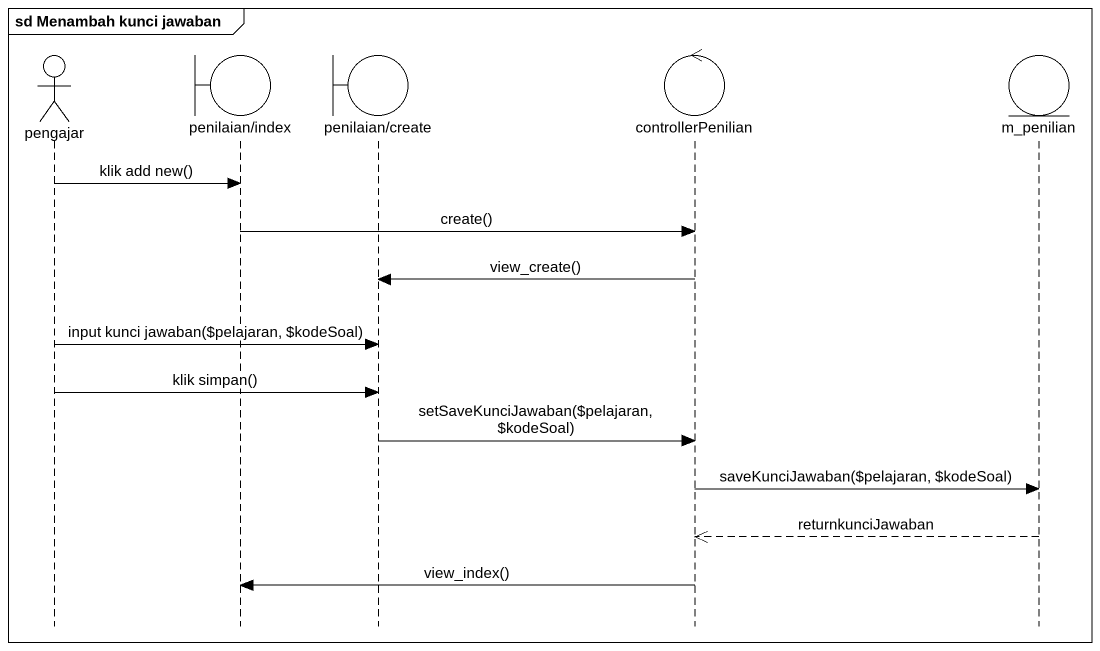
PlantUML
@startuml
mainframe sd Menambah kunci jawaban
hide footbox
actor pengajar
boundary "penilaian/index" as penilaian_index
boundary "penilaian/create" as penilaian_create
control controllerPenilian
entity m_penilian

pengajar -> penilaian_index : klik add new()
penilaian_index -> controllerPenilian : create()
controllerPenilian -> penilaian_create : view_create()
pengajar -> penilaian_create : input kunci jawaban(~$pelajaran, ~$kodeSoal)
pengajar -> penilaian_create : klik simpan()
penilaian_create -> controllerPenilian : setSaveKunciJawaban(~$pelajaran, ~$kodeSoal)
controllerPenilian -> m_penilian : saveKunciJawaban(~$pelajaran, ~$kodeSoal)
m_penilian -->> controllerPenilian : returnkunciJawaban
controllerPenilian -> penilaian_index : view_index()
@enduml
